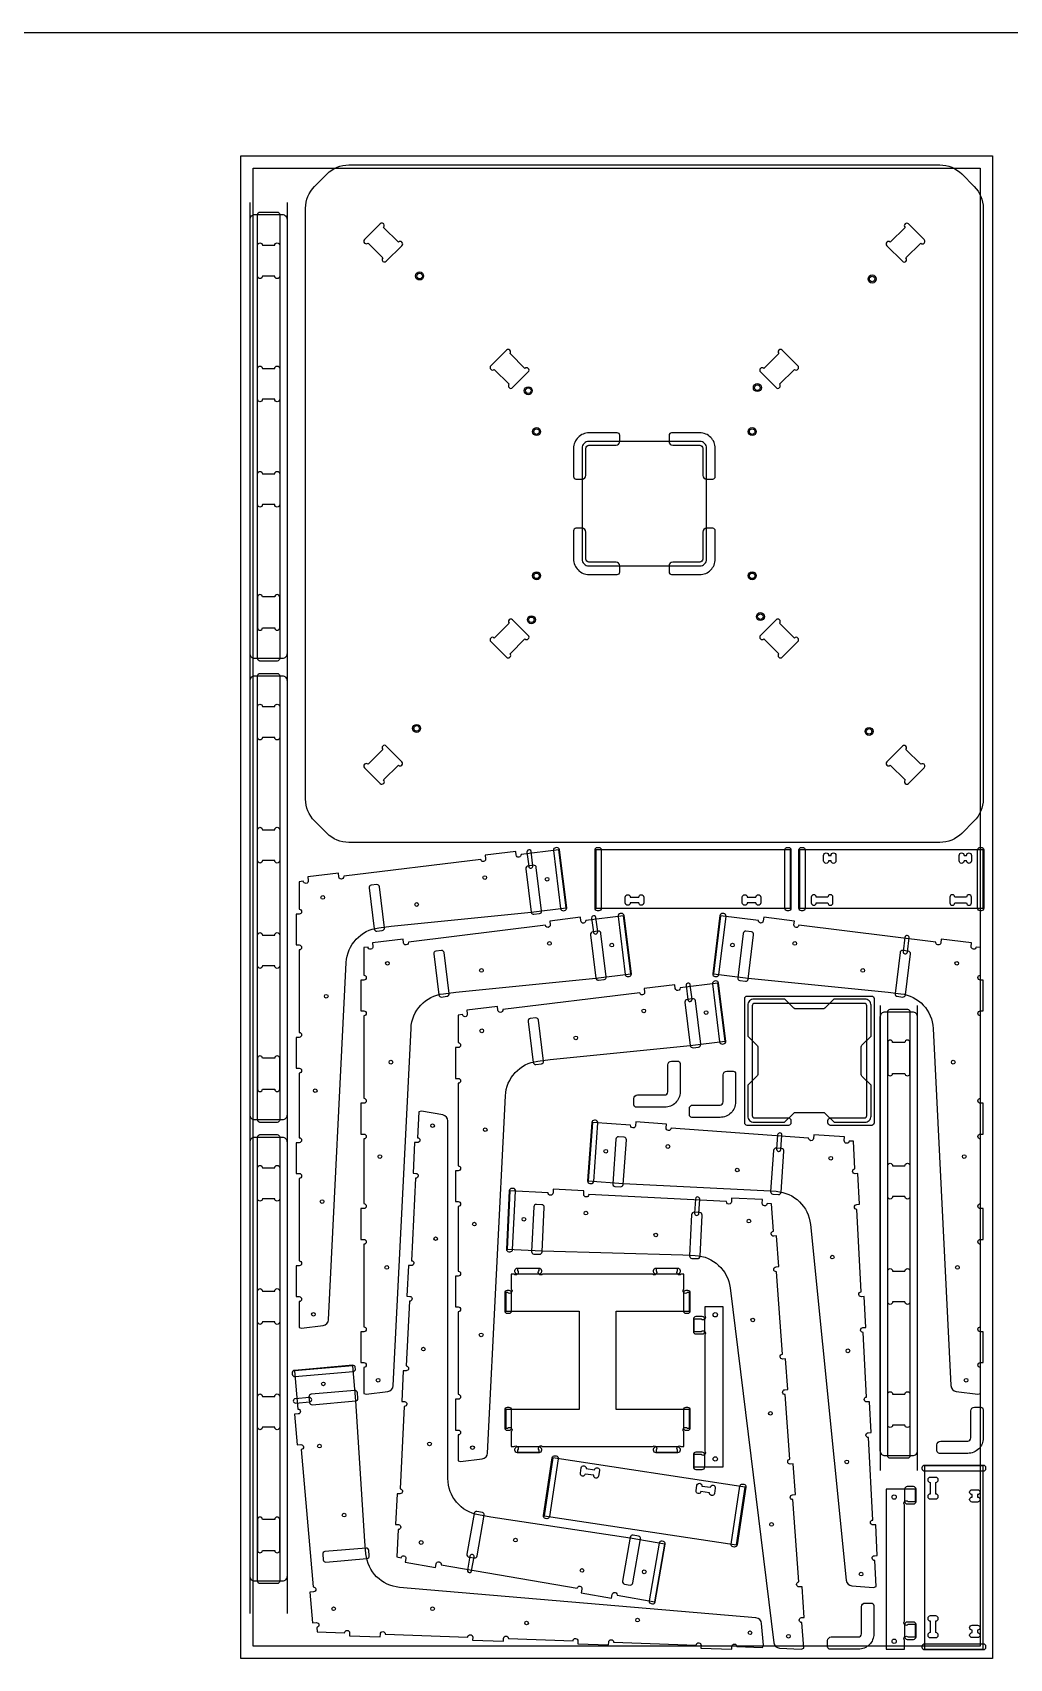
# Model space of a CAD drawing. Extents: x -300 to 5880, y -300 to 4158.
# Drawn here: x 3112 to 4698, y 1518 to 4158 of the extents above; entities that cross this region are included whole.
import ezdxf

# ---------------------------------------------------------------- set-up
doc = ezdxf.new("R2010")
doc.units = 0
doc.layers.get('0').update_dxf_attribs({"linetype": 'CONTINUOUS'})
for name, color, linetype in [('00-NOPRINT_TEXT', 7, 'CONTINUOUS'), ('00_NOPRINT_TOLERANCE', 7, 'CONTINUOUS'), ('BOARD_$TH-NOMINAL', 3, 'CONTINUOUS'), ('TOP-CHAMFER-ONLINE_12MM', 20, 'CONTINUOUS'), ('TOP-CHAMFER-ONLINE_6MM', 30, 'CONTINUOUS'), ('TOP-CUT-INSIDE_18_000MM', 1, 'CONTINUOUS'), ('TOP-CUT-OUTSIDE_18_000MM', 220, 'CONTINUOUS'), ('TOP-HOLE-6_000MM-DIAM_14_0', 220, 'CONTINUOUS'), ('TOP-HOLE-7_000MM-DIAM_18_0', 3, 'CONTINUOUS'), ('TOP-HOLE-9_000MM-DIAM_14_0', 220, 'CONTINUOUS'), ('TOP-POCKET-INSIDE_12_000MM', 140, 'CONTINUOUS'), ('TOP-POCKET-INSIDE_1_000MM', 3, 'CONTINUOUS'), ('TOP-POCKET-INSIDE_4_000MM', 160, 'CONTINUOUS'), ('TOP-POCKET-INSIDE_6_000MM', 6, 'CONTINUOUS'), ('TOP-POCKET-INSIDE_7_000MM', 1, 'CONTINUOUS'), ('TOP-POCKET-INSIDE_9_000MM', 60, 'CONTINUOUS')]:
    doc.layers.add(name, color=color, linetype=linetype)

# ---------------------------------------------------------------- blocks, each defined once
blk = doc.blocks.new('BORDERS_OPENDESK_7')
at = {"layer": '00-NOPRINT_TEXT'}
blk.add_line((0, 4158), (5880, 4158), dxfattribs=at)
at = {"layer": '00_NOPRINT_TOLERANCE'}
for p, q in [((3450, 3958), (4670, 3958)), ((3450, 1518), (3450, 3958)), ((3470, 3938), (4650, 3938)), ((3470, 1538), (3470, 3938)), ((4650, 3938), (4650, 1538)), ((4670, 3958), (4670, 1518)), ((4650, 1538), (3470, 1538)), ((4670, 1518), (3450, 1518))]:
    blk.add_line(p, q, dxfattribs=at)
at = {"layer": 'BOARD_$TH-NOMINAL'}
for p, q in [((3450, 3958), (4670, 3958)), ((3450, 1518), (3450, 3958)), ((4670, 3958), (4670, 1518)), ((4670, 1518), (3450, 1518))]:
    blk.add_line(p, q, dxfattribs=at)

msp = doc.modelspace()

# ---------------------------------------------------------------- linework, layer by layer
at = {"layer": 'TOP-CHAMFER-ONLINE_12MM'}
msp.add_lwpolyline([(4640.4, 2877.9), (4620.1, 2857.6, -0.198912), (4584.8, 2843), (3625.2, 2843, -0.198912), (3589.9, 2857.6), (3569.6, 2877.9, -0.198912), (3555, 2913.2), (3555, 3872.8, -0.198912), (3569.6, 3908.1), (3589.9, 3928.4, -0.198912), (3625.2, 3943), (4584.8, 3943, -0.198912), (4620.1, 3928.4), (4640.4, 3908.1, -0.198912), (4655, 3872.8), (4655, 2913.2, -0.198912)], format="xyb", close=True, dxfattribs=at)
at = {"layer": 'TOP-CHAMFER-ONLINE_6MM'}
for p, q in [((3465, 1591.1), (3465, 3882.2)), ((3525, 3882.2), (3525, 1591.1)), ((4488, 2578), (4488, 1823.3)), ((4548, 2578), (4548, 1823.3))]:
    msp.add_line(p, q, dxfattribs=at)
at = {"layer": 'TOP-CUT-INSIDE_18_000MM'}
for points in [[(4004, 3483), (4004, 3303, 0.414214), (4015, 3292), (4195, 3292, 0.414214), (4206, 3303), (4206, 3483, 0.414214), (4195, 3494), (4015, 3494, 0.414214)], [(4396, 2822, -1), (4404, 2822), (4408, 2822, -1), (4416, 2822), (4416, 2813, -1), (4408, 2813), (4404, 2813, -1), (4396, 2813)], [(4628, 2822, -1), (4636, 2822), (4636, 2813, -1), (4628, 2813), (4624, 2813, -1), (4616, 2813), (4616, 2822, -1), (4624, 2822)], [(4637, 1772, -1), (4637, 1780), (4637, 1784, -1), (4637, 1792), (4646, 1792, -1), (4646, 1784), (4646, 1780, -1), (4646, 1772)], [(4646, 1560, -1), (4646, 1552), (4637, 1552, -1), (4637, 1560), (4637, 1564, -1), (4637, 1572), (4646, 1572, -1), (4646, 1564)]]:
    msp.add_lwpolyline(points, format="xyb", close=True, dxfattribs=at)
at = {"layer": 'TOP-CUT-OUTSIDE_18_000MM'}
for points in [[(4640.4, 2877.9), (4620.1, 2857.6, -0.198912), (4584.8, 2843), (3625.2, 2843, -0.198912), (3589.9, 2857.6), (3569.6, 2877.9, -0.198912), (3555, 2913.2), (3555, 3872.8, -0.198912), (3569.6, 3908.1), (3589.9, 3928.4, -0.198912), (3625.2, 3943), (4584.8, 3943, -0.198912), (4620.1, 3928.4), (4640.4, 3908.1, -0.198912), (4655, 3872.8), (4655, 2913.2, -0.198912)], [(3465, 3854.5, -0.414214), (3473, 3862.5), (3517, 3862.5, -0.414214), (3525, 3854.5), (3525, 3149.5, -0.414214), (3517, 3141.5), (3473, 3141.5, -0.414214), (3465, 3149.5)], [(3465, 3105.5, -0.414214), (3473, 3113.5), (3517, 3113.5, -0.414214), (3525, 3105.5), (3525, 2400.5, -0.414214), (3517, 2392.5), (3473, 2392.5, -0.414214), (3465, 2400.5)], [(4273, 2578.6), (4273, 2528.6), (4287.8, 2513.8, -0.198912), (4289, 2511), (4289, 2466.3, -0.198912), (4287.8, 2463.5), (4273, 2448.6), (4273, 2398.6, 0.414214), (4283, 2388.6), (4332.6, 2388.6), (4347.5, 2403.5, -0.198912), (4350.3, 2404.6), (4395.3, 2404.6, -0.198912), (4398.2, 2403.5), (4413, 2388.6), (4463, 2388.6, 0.414214), (4473, 2398.6), (4473, 2448.6), (4458.2, 2463.5, -0.198874), (4457, 2466.3), (4457, 2511, -0.19895), (4458.2, 2513.8), (4473, 2528.6), (4473, 2578.6, 0.414214), (4463, 2588.6), (4412.6, 2588.6), (4397.8, 2573.8, -0.198912), (4395, 2572.6), (4350.7, 2572.6, -0.198912), (4347.8, 2573.8), (4333, 2588.6), (4283, 2588.6, 0.414214)], [(4548, 2560), (4548, 1855, -0.414214), (4540, 1847), (4496, 1847, -0.414214), (4488, 1855), (4488, 2560, -0.414214), (4496, 2568), (4540, 2568, -0.414214)], [(4159, 2488, -0.414214), (4163, 2484), (4163, 2438, -0.414214), (4138, 2413), (4092, 2413, -0.414214), (4088, 2417), (4088, 2427, -0.414214), (4094, 2433), (4138, 2433, 0.414214), (4143, 2438), (4143, 2482, -0.414214), (4149, 2488)], [(4228, 2396.6), (4182, 2396.6, -0.414214), (4178, 2400.6), (4178, 2410.6, -0.414214), (4184, 2416.6), (4228, 2416.6, 0.414214), (4233, 2421.6), (4233, 2465.6, -0.414214), (4239, 2471.6), (4249, 2471.6, -0.414214), (4253, 2467.6), (4253, 2421.6, -0.414214)], [(3473, 1643.5, -0.414214), (3465, 1651.5), (3465, 2356.5, -0.414214), (3473, 2364.5), (3517, 2364.5, -0.414214), (3525, 2356.5), (3525, 1651.5, -0.414214), (3517, 1643.5)], [(3883.3, 1892, -1), (3889, 1886.3), (3889, 1862), (3893.3, 1862, -1), (3899, 1856.3), (3899, 1853), (3934, 1853), (3934, 1856.3, -1), (3939.7, 1862), (4118.3, 1862, -1), (4124, 1856.3), (4124, 1853), (4159, 1853), (4159, 1856.3, -1), (4164.7, 1862), (4169, 1862), (4169, 1886.3, -1), (4174.7, 1892), (4178, 1892), (4178, 1922), (4059, 1922), (4059, 2082), (4178, 2082), (4178, 2112), (4174.7, 2112, -1), (4169, 2117.7), (4169, 2142), (4164.7, 2142, -1), (4159, 2147.7), (4159, 2151), (4124, 2151), (4124, 2147.7, -1), (4118.3, 2142), (3939.7, 2142, -1), (3934, 2147.7), (3934, 2151), (3899, 2151), (3899, 2147.7, -1), (3893.3, 2142), (3889, 2142), (3889, 2117.7, -1), (3883.3, 2112), (3880, 2112), (3880, 2082), (3999, 2082), (3999, 1922), (3880, 1922), (3880, 1892)], [(4197.3, 1849), (4185.5, 1849), (4185.5, 1829), (4233, 1829), (4233, 2089), (4203, 2089), (4203, 2074.7, -1), (4197.3, 2069), (4185.5, 2069), (4185.5, 2049), (4197.3, 2049, -1), (4203, 2043.3), (4203, 1854.7, -1)], [(3547.3, 1865.2, -1), (3548, 1857.2), (3567.4, 1634.1, -1), (3568.1, 1626.1), (3562.1, 1625.6), (3566.5, 1575.8), (3572.4, 1576.3, -1), (3573.1, 1568.3), (3573.7, 1561.4), (3618.4, 1559.8, -0.999996), (3626.4, 1559.5), (3626.3, 1555), (3676.2, 1553.2), (3676.4, 1557.7, -0.999996), (3684.4, 1557.4), (3818.3, 1552.7, -0.999996), (3826.3, 1552.4), (3826.1, 1547.9), (3876.1, 1546.1), (3876.3, 1550.6, -0.999996), (3884.3, 1550.4), (3989.2, 1546.6, -0.999996), (3997.2, 1546.4), (3997, 1541.9), (4047, 1540.1), (4047.2, 1544.6, -0.999996), (4055.1, 1544.3), (4189.1, 1539.6, -0.999996), (4197.1, 1539.3), (4196.9, 1534.8), (4246.9, 1533), (4247, 1537.5, -0.999996), (4255, 1537.2), (4297, 1535.7), (4298.3, 1539.7), (4295.3, 1574.9, 0.364726), (4286.2, 1584), (3707.7, 1633.4, -0.364726), (3653.1, 1688), (3651.3, 1708.3), (3636.5, 1936.2), (3631.6, 1993), (3536.9, 1984.8), (3542.3, 1923, -1), (3543, 1915), (3537, 1914.5), (3541.3, 1864.7)], [(4635, 1920, -0.414214), (4641, 1926), (4651, 1926, -0.414214), (4655, 1922), (4655, 1876, -0.414214), (4630, 1851), (4584, 1851, -0.414214), (4580, 1855), (4580, 1865, -0.414214), (4586, 1871), (4630, 1871, 0.414214), (4635, 1876)], [(4527.5, 1547.3, -1), (4533.2, 1553), (4545, 1553), (4545, 1573), (4533.2, 1573, -1), (4527.5, 1578.7), (4527.5, 1767.3, -1), (4533.2, 1773), (4545, 1773), (4545, 1793), (4497.5, 1793), (4497.5, 1533), (4527.5, 1533)], [(4457.5, 1558), (4457.5, 1602, -0.414214), (4463.5, 1608), (4473.5, 1608, -0.414214), (4477.5, 1604), (4477.5, 1558, -0.414214), (4452.5, 1533), (4406.5, 1533, -0.414214), (4402.5, 1537), (4402.5, 1547, -0.414214), (4408.5, 1553), (4452.5, 1553, 0.414214)]]:
    msp.add_lwpolyline(points, format="xyb", close=True, dxfattribs=at)
for points in [[(3839.3, 2815.4), (3617, 2788.1, -1), (3609, 2787.1), (3608.3, 2793.1), (3558.7, 2787), (3559.4, 2781, -1), (3551.4, 2780.1), (3544.5, 2779.2), (3544.5, 2734.5, -0.999996), (3544.5, 2726.5), (3540, 2726.5), (3540, 2676.5), (3544.5, 2676.5, -0.999996), (3544.5, 2668.5), (3544.5, 2534.5, -0.999996), (3544.5, 2526.5), (3540, 2526.5), (3540, 2476.5), (3544.5, 2476.5, -0.999996), (3544.5, 2468.5), (3544.5, 2363.5, -0.999996), (3544.5, 2355.5), (3540, 2355.5), (3540, 2305.5), (3544.5, 2305.5, -0.999996), (3544.5, 2297.5), (3544.5, 2163.5, -0.999996), (3544.5, 2155.5), (3540, 2155.5), (3540, 2105.5), (3544.5, 2105.5, -0.999996), (3544.5, 2097.5), (3544.5, 2055.5), (3548.5, 2054.3), (3583.6, 2058.6, 0.364726), (3592.4, 2068), (3621.2, 2647.8, -0.364726), (3673.8, 2704.4), (3694.1, 2706.9), (3921.3, 2729.8), (3977.9, 2736.7), (3966.3, 2831), (3904.8, 2823.4, -1), (3896.9, 2822.5), (3896.1, 2828.4), (3846.5, 2822.3), (3847.2, 2816.4, -1), (3839.3, 2815.4)], [(3944.3, 2708.4), (3722, 2681.1, -1), (3714, 2680.1), (3713.3, 2686.1), (3663.7, 2680), (3664.4, 2674, -1), (3656.4, 2673.1), (3649.5, 2672.2), (3649.5, 2627.5, -0.999996), (3649.5, 2619.5), (3645, 2619.5), (3645, 2569.5), (3649.5, 2569.5, -0.999996), (3649.5, 2561.5), (3649.5, 2427.5, -0.999996), (3649.5, 2419.5), (3645, 2419.5), (3645, 2369.5), (3649.5, 2369.5, -0.999996), (3649.5, 2361.5), (3649.5, 2256.5, -0.999996), (3649.5, 2248.5), (3645, 2248.5), (3645, 2198.5), (3649.5, 2198.5, -0.999996), (3649.5, 2190.5), (3649.5, 2056.5, -0.999996), (3649.5, 2048.5), (3645, 2048.5), (3645, 1998.5), (3649.5, 1998.5, -0.999996), (3649.5, 1990.5), (3649.5, 1948.5), (3653.5, 1947.3), (3688.6, 1951.6, 0.364726), (3697.4, 1961), (3726.2, 2540.8, -0.364726), (3778.8, 2597.4), (3799.1, 2599.9), (4026.3, 2622.8), (4082.9, 2629.7), (4071.3, 2724), (4009.8, 2716.4, -1), (4001.9, 2715.5), (4001.1, 2721.4), (3951.5, 2715.3), (3952.2, 2709.4, -1), (3944.3, 2708.4)], [(4347.8, 2709.4), (4348.5, 2715.3), (4298.9, 2721.4), (4298.1, 2715.5, -1), (4290.2, 2716.4), (4228.7, 2724), (4217.1, 2629.7), (4273.7, 2622.8), (4500.9, 2599.9), (4521.2, 2597.4, -0.364726), (4573.8, 2540.8), (4602.6, 1961, 0.364726), (4611.4, 1951.6), (4646.5, 1947.3), (4650.5, 1948.5), (4650.5, 1990.5, -0.999996), (4650.5, 1998.5), (4655, 1998.5), (4655, 2048.5), (4650.5, 2048.5, -0.999996), (4650.5, 2056.5), (4650.5, 2190.5, -0.999996), (4650.5, 2198.5), (4655, 2198.5), (4655, 2248.5), (4650.5, 2248.5, -0.999996), (4650.5, 2256.5), (4650.5, 2361.5, -0.999996), (4650.5, 2369.5), (4655, 2369.5), (4655, 2419.5), (4650.5, 2419.5, -0.999996), (4650.5, 2427.5), (4650.5, 2561.5, -0.999996), (4650.5, 2569.5), (4655, 2569.5), (4655, 2619.5), (4650.5, 2619.5, -0.999996), (4650.5, 2627.5), (4650.5, 2672.2), (4643.6, 2673.1, -1), (4635.6, 2674), (4636.3, 2680), (4586.7, 2686.1), (4586, 2680.1, -1), (4578, 2681.1), (4355.7, 2708.4, -1), (4347.8, 2709.4)], [(4097.5, 2598.8), (3875.2, 2571.5, -1), (3867.2, 2570.6), (3866.5, 2576.5), (3816.9, 2570.4), (3817.6, 2564.5, -1), (3809.7, 2563.5), (3802.7, 2562.6), (3802.7, 2517.9, -0.999996), (3802.7, 2509.9), (3798.2, 2509.9), (3798.2, 2459.9), (3802.7, 2459.9, -0.999996), (3802.7, 2451.9), (3802.7, 2317.9, -0.999996), (3802.7, 2309.9), (3798.2, 2309.9), (3798.2, 2259.9), (3802.7, 2259.9, -0.999996), (3802.7, 2251.9), (3802.7, 2146.9, -0.999996), (3802.7, 2138.9), (3798.2, 2138.9), (3798.2, 2088.9), (3802.7, 2088.9, -0.999996), (3802.7, 2080.9), (3802.7, 1946.9, -0.999996), (3802.7, 1938.9), (3798.2, 1938.9), (3798.2, 1888.9), (3802.7, 1888.9, -0.999996), (3802.7, 1880.9), (3802.7, 1838.9), (3806.7, 1837.7), (3841.8, 1842, 0.364726), (3850.6, 1851.5), (3879.4, 2431.3, -0.364726), (3932, 2487.9), (3952.3, 2490.3), (4179.5, 2513.2), (4236.1, 2520.2), (4224.5, 2614.4), (4163, 2606.9, -1), (4155.1, 2605.9), (4154.3, 2611.9), (4104.7, 2605.8), (4105.4, 2599.8, -1), (4097.5, 2598.8)], [(4060.7, 1620.7), (4121.8, 1610.1), (4138, 1703.7), (4081.9, 1713.4), (3856, 1747.6), (3835.9, 1751.1, -0.364726), (3786.2, 1810.2), (3786.2, 2390.7, 0.364726), (3777.9, 2400.5), (3743.1, 2406.6), (3739, 2405.6), (3736.9, 2363.6, -0.999996), (3736.5, 2355.7), (3732, 2355.9), (3729.5, 2305.9), (3734, 2305.7, -0.999996), (3733.6, 2297.7), (3727, 2163.9, -0.999996), (3726.6, 2155.9), (3722.1, 2156.1), (3719.6, 2106.2), (3724.1, 2106, -0.999996), (3723.7, 2098), (3718.5, 1993.1, -0.999996), (3718.1, 1985.1), (3713.6, 1985.3), (3711.1, 1935.4), (3715.6, 1935.2, -0.999996), (3715.2, 1927.2), (3708.6, 1793.3, -0.999996), (3708.2, 1785.4), (3703.7, 1785.6), (3701.2, 1735.6), (3705.7, 1735.4, -0.999996), (3705.3, 1727.4), (3703.1, 1682.8), (3710, 1681.6, -1), (3717.8, 1680.2), (3716.8, 1674.3), (3766.1, 1665.7), (3767.1, 1671.7, -1), (3775, 1670.3), (3995.7, 1632, -1), (4003.6, 1630.6), (4002.5, 1624.7), (4051.8, 1616.1), (4052.8, 1622.1, -1), (4060.7, 1620.7)], [(4140.3, 2379.5), (4140.8, 2385.5), (4090.9, 2389.1), (4090.5, 2383.1, -1), (4082.5, 2383.7), (4020.6, 2388.1), (4013.8, 2293.4), (4070.7, 2289.3), (4298.8, 2277.9), (4319.2, 2276.5, -0.364726), (4374.6, 2222.6), (4432.7, 1645, 0.364726), (4441.9, 1636.1), (4477.2, 1633.5), (4481.1, 1634.9), (4479, 1676.9, -0.999996), (4478.6, 1684.9), (4483.1, 1685.1), (4480.6, 1735), (4476.1, 1734.8, -0.999996), (4475.7, 1742.8), (4468.9, 1876.6, -0.999996), (4468.5, 1884.6), (4473, 1884.8), (4470.5, 1934.8), (4466, 1934.6, -0.999996), (4465.6, 1942.5), (4460.3, 2047.4, -0.999996), (4459.9, 2055.4), (4464.4, 2055.6), (4461.8, 2105.6), (4457.3, 2105.3, -0.999996), (4456.9, 2113.3), (4450.1, 2247.2, -0.999996), (4449.7, 2255.1), (4454.2, 2255.4), (4451.7, 2305.3), (4447.2, 2305.1, -0.999996), (4446.8, 2313.1), (4444.5, 2357.7), (4437.6, 2358.2, -1), (4429.6, 2358.8), (4430, 2364.8), (4380.1, 2368.4), (4379.7, 2362.4, -1), (4371.7, 2363), (4148.3, 2379, -1), (4140.3, 2379.5)], [(4006.6, 2271.5), (4006.9, 2277.4), (3957, 2279.9), (3956.7, 2273.9, -1), (3948.7, 2274.3), (3886.8, 2277.4), (3882.1, 2182.5), (3939, 2179.7), (4167.3, 2173.3), (4187.7, 2172.3, -0.364726), (4244.3, 2119.7), (4315, 1543.5, 0.364726), (4324.4, 1534.8), (4359.8, 1533), (4363.7, 1534.5), (4360.6, 1576.4, -0.999996), (4360.1, 1584.4), (4364.5, 1584.7), (4360.9, 1634.5), (4356.4, 1634.2, -0.999996), (4355.9, 1642.2), (4346.1, 1775.9, -0.999996), (4345.6, 1783.8), (4350.1, 1784.2), (4346.4, 1834), (4341.9, 1833.7, -0.999996), (4341.4, 1841.7), (4333.8, 1946.4, -0.999996), (4333.2, 1954.4), (4337.7, 1954.7), (4334.1, 2004.6), (4329.6, 2004.2, -0.999996), (4329, 2012.2), (4319.3, 2145.9, -0.999996), (4318.7, 2153.9), (4323.2, 2154.2), (4319.6, 2204.1), (4315.1, 2203.7, -0.999996), (4314.5, 2211.7), (4311.3, 2256.3), (4304.3, 2256.7, -1), (4296.3, 2257), (4296.6, 2263), (4246.6, 2265.5), (4246.3, 2259.5, -1), (4238.4, 2259.9), (4014.6, 2271.1, -1), (4006.6, 2271.5)]]:
    msp.add_lwpolyline(points, format="xyb", dxfattribs=at)
for points in [[(4342, 2736), (4342, 2831), (4026, 2831), (4026, 2736)], [(4655, 2736), (4655, 2831), (4357, 2831), (4357, 2736)], [(3956.4, 1843.6), (3942.2, 1749.7), (4254.7, 1702.5), (4268.8, 1796.4)], [(4560, 1533), (4655, 1533), (4655, 1831), (4560, 1831)]]:
    msp.add_lwpolyline(points, close=True, dxfattribs=at)
at = {"layer": 'TOP-HOLE-6_000MM-DIAM_14_0'}
for centre in [(3845.9, 2786), (3845.9, 2786), (3947, 2783.3), (3947, 2783.3), (3582.9, 2753.7), (3582.9, 2753.7), (3735.4, 2742.2), (3735.4, 2742.2), (3950.9, 2679), (3950.9, 2679), (4052, 2676.3), (4052, 2676.3), (4248, 2676.3), (4248, 2676.3), (4349.1, 2679), (4349.1, 2679), (3687.9, 2646.7), (3687.9, 2646.7), (4612.1, 2646.7), (4612.1, 2646.7), (3840.4, 2635.2), (3840.4, 2635.2), (4459.6, 2635.2), (4459.6, 2635.2), (3588.5, 2593.2), (3588.5, 2593.2), (4104.1, 2569.4), (4104.1, 2569.4), (4205.2, 2566.7), (4205.2, 2566.7), (3841.1, 2537.1), (3841.1, 2537.1), (3993.6, 2525.6), (3993.6, 2525.6), (3693.5, 2486.2), (3693.5, 2486.2), (4606.5, 2486.2), (4606.5, 2486.2), (3570.8, 2439.9), (3570.8, 2439.9), (3761.2, 2383.1), (3761.2, 2383.1), (3846.7, 2376.6), (3846.7, 2376.6), (4143.2, 2349.3), (4143.2, 2349.3), (3675.8, 2332.9), (3675.8, 2332.9), (4042.4, 2341.5), (4042.4, 2341.5), (4407.5, 2330.3), (4407.5, 2330.3), (4624.2, 2332.9), (4624.2, 2332.9), (4255.7, 2311.1), (4255.7, 2311.1), (3581.9, 2259.9), (3581.9, 2259.9), (4010.1, 2241.2), (4010.1, 2241.2), (3829, 2223.3), (3829, 2223.3), (3909.5, 2231.2), (3909.5, 2231.2), (4274.8, 2228.1), (4274.8, 2228.1), (3766.2, 2199.6), (3766.2, 2199.6), (4123.5, 2205.6), (4123.5, 2205.6), (4410.1, 2169.7), (4410.1, 2169.7), (3686.9, 2152.9), (3686.9, 2152.9), (4613.1, 2152.9), (4613.1, 2152.9), (3567.8, 2076.8), (3567.8, 2076.8), (4280.9, 2067.6), (4280.9, 2067.6), (3840.1, 2043.3), (3840.1, 2043.3), (3746.2, 2020.4), (3746.2, 2020.4), (4435.4, 2017.5), (4435.4, 2017.5), (3583.9, 1963.8), (3583.9, 1963.8), (3672.8, 1969.8), (3672.8, 1969.8), (4627.2, 1969.8), (4627.2, 1969.8), (4309.6, 1916), (4309.6, 1916), (3577.6, 1862.8), (3577.6, 1862.8), (3756.2, 1866.4), (3756.2, 1866.4), (3826, 1860.3), (3826, 1860.3), (4433.5, 1837.2), (4433.5, 1837.2), (3617.5, 1750.9), (3617.5, 1750.9), (4311.6, 1735.6), (4311.6, 1735.6), (3742.7, 1706.3), (3742.7, 1706.3), (3895.6, 1710.2), (3895.6, 1710.2), (4003.8, 1661), (4003.8, 1661), (4104.9, 1658.7), (4104.9, 1658.7), (4456.8, 1655.1), (4456.8, 1655.1), (3600.6, 1598.8), (3600.6, 1598.8), (3761.2, 1598.7), (3761.2, 1598.7), (3913.8, 1575.6), (3913.8, 1575.6), (4094, 1580.3), (4094, 1580.3), (4276.5, 1559.7), (4276.5, 1559.7), (4338.9, 1554.1), (4338.9, 1554.1)]:
    msp.add_circle(centre, 3, dxfattribs=at)
at = {"layer": 'TOP-HOLE-7_000MM-DIAM_18_0'}
for centre in [(4220, 2076), (4220, 1842), (4510.5, 1780), (4510.5, 1546)]:
    msp.add_circle(centre, 3.5, dxfattribs=at)
at = {"layer": 'TOP-HOLE-9_000MM-DIAM_14_0'}
for centre in [(3740.2, 3762.7), (4474.7, 3757.8), (3916.6, 3576.4), (4288.4, 3581.4), (3930, 3510), (4280, 3510), (3930, 3275.9), (4280, 3275.9), (3921.6, 3204.5), (4293.4, 3209.5), (3735.3, 3028.1), (4469.8, 3023.2)]:
    msp.add_circle(centre, 4.5, dxfattribs=at)
at = {"layer": 'TOP-POCKET-INSIDE_12_000MM'}
for points in [[(4010, 3439), (4010, 3483, -0.414214), (4015, 3488), (4059, 3488, 0.414214), (4065, 3494), (4065, 3504, 0.414214), (4061, 3508), (4015, 3508, 0.414214), (3990, 3483), (3990, 3437, 0.414214), (3994, 3433), (4004, 3433, 0.414214)], [(4206, 3433), (4216, 3433, 0.414214), (4220, 3437), (4220, 3483, 0.414214), (4195, 3508), (4149, 3508, 0.414214), (4145, 3504), (4145, 3494, 0.414214), (4151, 3488), (4195, 3488, -0.414214), (4200, 3483), (4200, 3439, 0.414214)], [(4004, 3353), (3994, 3353, 0.414214), (3990, 3349), (3990, 3303, 0.414214), (4015, 3278), (4061, 3278, 0.414214), (4065, 3282), (4065, 3292, 0.414214), (4059, 3298), (4015, 3298, -0.414214), (4010, 3303), (4010, 3347, 0.414214)], [(4220, 3349, 0.414214), (4216, 3353), (4206, 3353, 0.414214), (4200, 3347), (4200, 3303, -0.414214), (4195, 3298), (4151, 3298, 0.414214), (4145, 3292), (4145, 3282, 0.414214), (4149, 3278), (4195, 3278, 0.414214), (4220, 3303)], [(3921.3, 2729.8, 0.414214), (3925.8, 2726.3), (3934.7, 2727.4, 0.414214), (3938.2, 2731.8), (3929.6, 2802.3, 0.414214), (3925.1, 2805.8), (3916.2, 2804.7, 0.414214), (3912.7, 2800.2)], [(4034.6, 2695.3, 0.414214), (4030.1, 2698.8), (4021.2, 2697.7, 0.414214), (4017.7, 2693.2), (4026.3, 2622.8, 0.414214), (4030.8, 2619.3), (4039.7, 2620.4, 0.414214), (4043.2, 2624.8)], [(4524.3, 2592, 0.414214), (4528.7, 2595.5), (4536.9, 2662, 0.414214), (4533.4, 2666.4), (4524.5, 2667.5, 0.414214), (4520, 2664), (4511.9, 2597.5, 0.414214), (4515.4, 2593.1)], [(4183.3, 2589.2), (4174.4, 2588.1, 0.414214), (4170.9, 2583.7), (4179.5, 2513.2, 0.414214), (4184, 2509.7), (4192.9, 2510.8, 0.414214), (4196.4, 2515.3), (4187.8, 2585.7, 0.414214)], [(4462, 2581.6), (4284, 2581.6, 0.414214), (4280, 2577.6), (4280, 2399.6, 0.414214), (4284, 2395.6), (4339, 2395.6, -0.414214), (4343, 2391.6), (4343, 2387.6, -0.414214), (4339, 2383.6), (4272, 2383.6, -0.414214), (4268, 2387.6), (4268, 2589.6, -0.414214), (4272, 2593.6), (4474, 2593.6, -0.414214), (4478, 2589.6), (4478, 2387.6, -0.414214), (4474, 2383.6), (4407, 2383.6, -0.414214), (4403, 2387.6), (4403, 2391.6, -0.414214), (4407, 2395.6), (4462, 2395.6, 0.414214), (4466, 2399.6), (4466, 2577.6, 0.414214)], [(4318.9, 2346.7, 0.414214), (4314.7, 2343), (4309.9, 2276.2, 0.414214), (4313.6, 2271.9), (4322.6, 2271.2, 0.414214), (4326.8, 2274.9), (4331.6, 2341.8, 0.414214), (4327.9, 2346)], [(4191.2, 2167.2, 0.414214), (4195.4, 2171), (4198.7, 2237.9, 0.414214), (4194.9, 2242.1), (4185.9, 2242.5, 0.414214), (4181.7, 2238.7), (4178.4, 2171.8, 0.414214), (4182.2, 2167.6)], [(3565.8, 1930.1), (3636.5, 1936.2, 0.414214), (3640.1, 1940.5), (3639.4, 1949.5, 0.414214), (3635, 1953.1), (3564.3, 1947, 0.414214), (3560.6, 1942.7), (3561.4, 1933.7, 0.414214)], [(3833.1, 1756.6, 0.414214), (3828.5, 1753.4), (3817, 1687.3, 0.414214), (3820.3, 1682.7), (3829.1, 1681.2, 0.414214), (3833.8, 1684.4), (3845.2, 1750.5, 0.414214), (3842, 1755.1)]]:
    msp.add_lwpolyline(points, format="xyb", close=True, dxfattribs=at)
at = {"layer": 'TOP-POCKET-INSIDE_1_000MM'}
for centre in [(3740.2, 3762.7), (4474.7, 3757.8), (3916.6, 3576.4), (4288.4, 3581.4), (3930, 3510), (4280, 3510), (3930, 3276), (4280, 3276), (3921.6, 3204.6), (4293.4, 3209.6), (3735.3, 3028.2), (4469.8, 3023.3)]:
    msp.add_circle(centre, 6.5, dxfattribs=at)
at = {"layer": 'TOP-POCKET-INSIDE_4_000MM'}
for points in [[(3513, 3141.5, -0.414214), (3509, 3137.5), (3481, 3137.5, -0.414214), (3477, 3141.5), (3477, 3862.5, -0.414214), (3481, 3866.5), (3509, 3866.5, -0.414214), (3513, 3862.5)], [(3513, 3113.5), (3513, 2392.5, -0.414214), (3509, 2388.5), (3481, 2388.5, -0.414214), (3477, 2392.5), (3477, 3113.5, -0.414214), (3481, 3117.5), (3509, 3117.5, -0.414214)], [(4536, 1847, -0.414214), (4532, 1843), (4504, 1843, -0.414214), (4500, 1847), (4500, 2568, -0.414214), (4504, 2572), (4532, 2572, -0.414214), (4536, 2568)], [(3509, 2368.5, -0.414214), (3513, 2364.5), (3513, 1643.5, -0.414214), (3509, 1639.5), (3481, 1639.5, -0.414214), (3477, 1643.5), (3477, 2364.5, -0.414214), (3481, 2368.5)]]:
    msp.add_lwpolyline(points, format="xyb", close=True, dxfattribs=at)
at = {"layer": 'TOP-POCKET-INSIDE_6_000MM'}
for points in [[(3686.1, 3786.5), (3711.5, 3811.9, 1), (3705.9, 3817.6), (3681.8, 3841.6, 1), (3676.2, 3847.3), (3650.7, 3821.8, 1), (3656.4, 3816.2), (3680.4, 3792.1, 1)], [(4498.5, 3811.9), (4523.9, 3786.5, 1), (4529.6, 3792.1), (4553.6, 3816.2, 1), (4559.3, 3821.8), (4533.8, 3847.3, 1), (4528.2, 3841.6), (4504.1, 3817.6, 1)], [(4324.5, 3587.1), (4348.6, 3611.1, 1), (4354.2, 3616.8), (4328.8, 3642.2, 1), (4323.1, 3636.6), (4299.1, 3612.5, 1), (4293.4, 3606.9), (4318.9, 3581.4, 1)], [(4299.1, 3173.5), (4323.1, 3149.4, 1), (4328.8, 3143.8), (4354.2, 3169.2, 1), (4348.6, 3174.9), (4324.5, 3198.9, 1), (4318.9, 3204.6), (4293.4, 3179.1, 1)], [(3681.8, 2944.4), (3705.9, 2968.4, 1), (3711.5, 2974.1), (3686.1, 2999.5, 1), (3680.4, 2993.9), (3656.4, 2969.8, 1), (3650.7, 2964.2), (3676.2, 2938.7, 1)], [(3670.5, 2774.5), (3661.6, 2773.4, 0.414214), (3658.1, 2769), (3666.3, 2702.5, 0.414214), (3670.7, 2699), (3679.6, 2700.1, 0.414214), (3683.1, 2704.5), (3675, 2771, 0.414214)], [(4282.3, 2693.2, 0.414214), (4278.8, 2697.7), (4269.9, 2698.8, 0.414214), (4265.4, 2695.3), (4256.6, 2623.2, 0.414214), (4260.1, 2618.7), (4269, 2617.6, 0.414214), (4273.5, 2621.1)], [(3763.1, 2662), (3771.3, 2595.5, 0.414214), (3775.7, 2592), (3784.6, 2593.1, 0.414214), (3788.1, 2597.5), (3780, 2664, 0.414214), (3775.5, 2667.5), (3766.6, 2666.4, 0.414214)], [(3928.9, 2482.4), (3937.9, 2483.5, 0.414214), (3941.3, 2488), (3933.2, 2554.5, 0.414214), (3928.7, 2558), (3919.8, 2556.9, 0.414214), (3916.3, 2552.4), (3924.5, 2485.9, 0.414214)], [(4053.6, 2288.9, 0.414214), (4057.3, 2284.6), (4066.3, 2283.9, 0.414214), (4070.6, 2287.6), (4075.8, 2360.1, 0.414214), (4072.1, 2364.4), (4063.1, 2365, 0.414214), (4058.8, 2361.3)], [(3938.7, 2254.8), (3929.7, 2255.3, 0.414214), (3925.5, 2251.5), (3921.9, 2178.9, 0.414214), (3925.7, 2174.7), (3934.7, 2174.3, 0.414214), (3938.9, 2178), (3942.5, 2250.6, 0.414214)], [(4069.7, 1643.5, 0.414214), (4073, 1638.9), (4081.9, 1637.3, 0.414214), (4086.5, 1640.6), (4098.9, 1712.2, 0.414214), (4095.7, 1716.8), (4086.8, 1718.3, 0.414214), (4082.2, 1715.1)], [(3657.6, 1693.6, 0.414214), (3653.3, 1697.3), (3586.5, 1691.5, 0.414214), (3582.9, 1687.1), (3583.7, 1678.2, 0.414214), (3588, 1674.5), (3654.7, 1680.3, 0.414214), (3658.4, 1684.7)]]:
    msp.add_lwpolyline(points, format="xyb", close=True, dxfattribs=at)
for points in [[(3861.4, 3611.1), (3885.5, 3587.1, 1), (3891.1, 3581.4), (3916.6, 3606.9, 1), (3910.9, 3612.5), (3886.9, 3636.6, 1), (3881.2, 3642.2), (3855.8, 3616.8, 1), (3861.4, 3611.1)], [(3886.9, 3149.4), (3910.9, 3173.5, 1), (3916.6, 3179.1), (3891.1, 3204.6, 1), (3885.5, 3198.9), (3861.4, 3174.9, 1), (3855.8, 3169.2), (3881.2, 3143.8, 1), (3886.9, 3149.4)], [(4523.9, 2999.5), (4498.5, 2974.1, 1), (4504.1, 2968.4), (4528.2, 2944.4, 1), (4533.8, 2938.7), (4559.3, 2964.2, 1), (4553.6, 2969.8), (4529.6, 2993.9, 1), (4523.9, 2999.5)]]:
    msp.add_lwpolyline(points, format="xyb", dxfattribs=at)
at = {"layer": 'TOP-POCKET-INSIDE_7_000MM'}
for points in [[(3924.2, 2805.2), (3921.4, 2828, 1), (3914.4, 2827.1), (3917.2, 2804.3, 1)], [(4022.2, 2697.3, 1), (4029.2, 2698.2), (4026.4, 2721, 1), (4019.4, 2720.1)], [(4182.4, 2588.6), (4179.6, 2611.4, 1), (4172.6, 2610.6), (4175.4, 2587.8, 1)], [(3538.3, 1939.7, 1), (3538.9, 1932.7), (3561.8, 1934.7, 1), (3561.2, 1941.7)]]:
    msp.add_lwpolyline(points, format="xyb", close=True, dxfattribs=at)
for points in [[(4532, 2665.1), (4534.9, 2687.9, 1), (4527.9, 2688.8), (4525, 2666, 1), (4532, 2665.1)], [(4326.5, 2344.6), (4328.3, 2367.6, 1), (4321.3, 2368.1), (4319.5, 2345.2, 1), (4326.5, 2344.6)], [(4193.5, 2240.6), (4194.8, 2263.6, 1), (4187.8, 2264), (4186.6, 2241, 1), (4193.5, 2240.6)], [(3821.8, 1684), (3817.8, 1661.4, 1), (3824.6, 1660.1), (3828.7, 1682.8, 1), (3821.8, 1684)]]:
    msp.add_lwpolyline(points, format="xyb", dxfattribs=at)
at = {"layer": 'TOP-POCKET-INSIDE_9_000MM'}
for points in [[(3513, 3762.5, -1), (3505, 3762.5), (3485, 3762.5, -1), (3477, 3762.5), (3477, 3812.5, -1), (3485, 3812.5), (3505, 3812.5, -1), (3513, 3812.5), (3513, 3762.5)], [(3513, 3562.5, -1), (3505, 3562.5), (3485, 3562.5, -1), (3477, 3562.5), (3477, 3612.5, -1), (3485, 3612.5), (3505, 3612.5, -1), (3513, 3612.5), (3513, 3562.5)], [(3513, 3391.5, -1), (3505, 3391.5), (3485, 3391.5, -1), (3477, 3391.5), (3477, 3441.5, -1), (3485, 3441.5), (3505, 3441.5, -1), (3513, 3441.5), (3513, 3391.5)], [(3513, 3191.5), (3513, 3241.5, 1), (3505, 3241.5), (3485, 3241.5, 1), (3477, 3241.5), (3477, 3191.5, 1), (3485, 3191.5), (3505, 3191.5, 1), (3513, 3191.5)], [(3513, 3013.5, -1), (3505, 3013.5), (3485, 3013.5, -1), (3477, 3013.5), (3477, 3063.5, -1), (3485, 3063.5), (3505, 3063.5, -1), (3513, 3063.5), (3513, 3013.5)], [(3513, 2813.5, -1), (3505, 2813.5), (3485, 2813.5, -1), (3477, 2813.5), (3477, 2863.5, -1), (3485, 2863.5), (3505, 2863.5, -1), (3513, 2863.5), (3513, 2813.5)], [(3513, 2642.5, -1), (3505, 2642.5), (3485, 2642.5, -1), (3477, 2642.5), (3477, 2692.5, -1), (3485, 2692.5), (3505, 2692.5, -1), (3513, 2692.5), (3513, 2642.5)], [(4500, 2518), (4500, 2468, 1), (4508, 2468), (4528, 2468, 1), (4536, 2468), (4536, 2518, 1), (4528, 2518), (4508, 2518, 1), (4500, 2518)], [(3513, 2442.5), (3513, 2492.5, 1), (3505, 2492.5), (3485, 2492.5, 1), (3477, 2492.5), (3477, 2442.5, 1), (3485, 2442.5), (3505, 2442.5, 1), (3513, 2442.5)], [(3513, 2264.5, -1), (3505, 2264.5), (3485, 2264.5, -1), (3477, 2264.5), (3477, 2314.5, -1), (3485, 2314.5), (3505, 2314.5, -1), (3513, 2314.5), (3513, 2264.5)], [(4500, 2318, -1), (4508, 2318), (4528, 2318, -1), (4536, 2318), (4536, 2268, -1), (4528, 2268), (4508, 2268, -1), (4500, 2268), (4500, 2318)], [(4500, 2147, -1), (4508, 2147), (4528, 2147, -1), (4536, 2147), (4536, 2097, -1), (4528, 2097), (4508, 2097, -1), (4500, 2097), (4500, 2147)], [(3513, 2114.5), (3513, 2064.5, -1), (3505, 2064.5), (3485, 2064.5, -1), (3477, 2064.5), (3477, 2114.5, -1), (3485, 2114.5), (3505, 2114.5, -1), (3513, 2114.5)], [(3513, 1893.5, -1), (3505, 1893.5), (3485, 1893.5, -1), (3477, 1893.5), (3477, 1943.5, -1), (3485, 1943.5), (3505, 1943.5, -1), (3513, 1943.5), (3513, 1893.5)], [(4500, 1947, -1), (4508, 1947), (4528, 1947, -1), (4536, 1947), (4536, 1897, -1), (4528, 1897), (4508, 1897, -1), (4500, 1897), (4500, 1947)], [(3513, 1693.5), (3513, 1743.5, 1), (3505, 1743.5), (3485, 1743.5, 1), (3477, 1743.5), (3477, 1693.5, 1), (3485, 1693.5), (3505, 1693.5, 1), (3513, 1693.5)]]:
    msp.add_lwpolyline(points, format="xyb", dxfattribs=at)
for points in [[(3973.4, 2732.1), (3975.4, 2732.4, 0.414214), (3978.9, 2736.8), (3967.3, 2831.1, 0.414214), (3962.9, 2834.6), (3960.9, 2834.4, 0.414214), (3957.4, 2829.9), (3969, 2735.6, 0.414214)], [(4029, 2835), (4031, 2835, -0.414214), (4035, 2831), (4035, 2736, -0.414214), (4031, 2732), (4029, 2732, -0.414214), (4025, 2736), (4025, 2831, -0.414214)], [(4333, 2831, -0.414214), (4337, 2835), (4339, 2835, -0.414214), (4343, 2831), (4343, 2736, -0.414214), (4339, 2732), (4337, 2732, -0.414214), (4333, 2736)], [(4362, 2732), (4360, 2732, -0.414214), (4356, 2736), (4356, 2831, -0.414214), (4360, 2835), (4362, 2835, -0.414214), (4366, 2831), (4366, 2736, -0.414214)], [(4650, 2732, -0.414214), (4646, 2736), (4646, 2831, -0.414214), (4650, 2835), (4652, 2835, -0.414214), (4656, 2831), (4656, 2736, -0.414214), (4652, 2732)], [(4074, 2754, -1), (4082, 2754), (4096, 2754, -1), (4104, 2754), (4104, 2745, -1), (4096, 2745), (4082, 2745, -1), (4074, 2745)], [(4294, 2745, -1), (4286, 2745), (4272, 2745, -1), (4264, 2745), (4264, 2754, -1), (4272, 2754), (4286, 2754, -1), (4294, 2754)], [(4411, 2745), (4411, 2754, 1), (4403, 2754), (4384, 2754, 1), (4376, 2754), (4376, 2745, 1), (4384, 2745), (4403, 2745, 1)], [(4609, 2745), (4628, 2745, 1), (4636, 2745), (4636, 2754, 1), (4628, 2754), (4609, 2754, 1), (4601, 2754), (4601, 2745, 1)], [(4078.4, 2625.1), (4080.4, 2625.4, 0.414214), (4083.9, 2629.8), (4072.3, 2724.1, 0.414214), (4067.9, 2727.6), (4065.9, 2727.4, 0.414214), (4062.4, 2722.9), (4074, 2628.6, 0.414214)], [(4219.6, 2625.4), (4221.6, 2625.1, 0.414214), (4226, 2628.6), (4237.6, 2722.9, 0.414214), (4234.1, 2727.4), (4232.1, 2727.6, 0.414214), (4227.7, 2724.1), (4216.1, 2629.8, 0.414214)], [(4221.1, 2618), (4219.1, 2617.8, 0.414214), (4215.6, 2613.3), (4227.2, 2519.1, 0.414214), (4231.6, 2515.6), (4233.6, 2515.8, 0.414214), (4237.1, 2520.3), (4225.5, 2614.6, 0.414214)], [(4016.5, 2289.2), (4018.5, 2289, 0.414214), (4022.8, 2292.7), (4029.6, 2387.5, 0.414214), (4025.9, 2391.8), (4023.9, 2391.9, 0.414214), (4019.6, 2388.2), (4012.8, 2293.4, 0.414214)], [(3886.9, 2178.3, 0.414214), (3891.1, 2182.1), (3895.8, 2277, 0.414214), (3892, 2281.2), (3890, 2281.3, 0.414214), (3885.8, 2277.5), (3881.1, 2182.6, 0.414214), (3884.9, 2178.4)], [(3895, 2148, -0.414214), (3899, 2152), (3934, 2152, -0.414214), (3938, 2148), (3938, 2146, -0.414214), (3934, 2142), (3899, 2142, -0.414214), (3895, 2146)], [(4163, 2146, -0.414214), (4159, 2142), (4124, 2142, -0.414214), (4120, 2146), (4120, 2148, -0.414214), (4124, 2152), (4159, 2152, -0.414214), (4163, 2148)], [(3883, 2078, -0.414214), (3879, 2082), (3879, 2112, -0.414214), (3883, 2116), (3885, 2116, -0.414214), (3889, 2112), (3889, 2082, -0.414214), (3885, 2078)], [(4173, 2078, -0.414214), (4169, 2082), (4169, 2112, -0.414214), (4173, 2116), (4175, 2116, -0.414214), (4179, 2112), (4179, 2082, -0.414214), (4175, 2078)], [(4199, 2073), (4188.5, 2073, 0.414214), (4184.5, 2069), (4184.5, 2049, 0.414214), (4188.5, 2045), (4199, 2045, 0.414214), (4203, 2049), (4203, 2069, 0.414214)], [(3631.5, 1994), (3536.8, 1985.8, 0.414214), (3533.2, 1981.4), (3533.4, 1979.4, 0.414214), (3537.7, 1975.8), (3632.3, 1984, 0.414214), (3636, 1988.4), (3635.8, 1990.4, 0.414214)], [(3883, 1926), (3885, 1926, -0.414214), (3889, 1922), (3889, 1892, -0.414214), (3885, 1888), (3883, 1888, -0.414214), (3879, 1892), (3879, 1922, -0.414214)], [(4175, 1926, -0.414214), (4179, 1922), (4179, 1892, -0.414214), (4175, 1888), (4173, 1888, -0.414214), (4169, 1892), (4169, 1922, -0.414214), (4173, 1926)], [(3934, 1852), (3899, 1852, -0.414214), (3895, 1856), (3895, 1858, -0.414214), (3899, 1862), (3934, 1862, -0.414214), (3938, 1858), (3938, 1856, -0.414214)], [(4159, 1862, -0.414214), (4163, 1858), (4163, 1856, -0.414214), (4159, 1852), (4124, 1852, -0.414214), (4120, 1856), (4120, 1858, -0.414214), (4124, 1862)], [(4203, 1829), (4203, 1849, 0.414214), (4199, 1853), (4188.5, 1853, 0.414214), (4184.5, 1849), (4184.5, 1829, 0.414214), (4188.5, 1825), (4199, 1825, 0.414214)], [(3961.9, 1846.9, -0.414214), (3965.3, 1842.3), (3951.1, 1748.4, -0.414214), (3946.5, 1745), (3944.6, 1745.3, -0.414214), (3941.2, 1749.9), (3955.4, 1843.8, -0.414214), (3960, 1847.2)], [(4024.3, 1824.3, -1), (4032.2, 1823.1), (4030.8, 1814.2, -1), (4022.9, 1815.4), (4009.1, 1817.5, -1), (4001.2, 1818.7), (4002.5, 1827.6, -1), (4010.4, 1826.4)], [(4560, 1822, -0.414214), (4556, 1826), (4556, 1828, -0.414214), (4560, 1832), (4655, 1832, -0.414214), (4659, 1828), (4659, 1826, -0.414214), (4655, 1822)], [(4212.1, 1795.9, -1), (4220, 1794.7), (4218.7, 1785.8, -1), (4210.8, 1787), (4196.9, 1789.1, -1), (4189, 1790.3), (4190.4, 1799.2, -1), (4198.3, 1798)], [(4245.8, 1703.8), (4259.9, 1797.8, -0.414214), (4264.5, 1801.1), (4266.5, 1800.8, -0.414214), (4269.8, 1796.3), (4255.6, 1702.3, -0.414214), (4251.1, 1699), (4249.1, 1699.3, -0.414214)], [(4542, 1797), (4531.5, 1797, 0.414214), (4527.5, 1793), (4527.5, 1773, 0.414214), (4531.5, 1769), (4542, 1769, 0.414214), (4546, 1773), (4546, 1793, 0.414214)], [(4578, 1777, 1), (4578, 1785), (4578, 1804, 1), (4578, 1812), (4569, 1812, 1), (4569, 1804), (4569, 1785, 1), (4569, 1777)], [(4129.2, 1705.2), (4112.9, 1611.6, 0.414214), (4116.2, 1607), (4118.2, 1606.7, 0.414214), (4122.8, 1609.9), (4139, 1703.5, 0.414214), (4135.8, 1708.1), (4133.8, 1708.5, 0.414214)], [(4578, 1560), (4578, 1579, 1), (4578, 1587), (4569, 1587, 1), (4569, 1579), (4569, 1560, 1), (4569, 1552), (4578, 1552, 1)], [(4527.5, 1573), (4527.5, 1553, 0.414214), (4531.5, 1549), (4542, 1549, 0.414214), (4546, 1553), (4546, 1573, 0.414214), (4542, 1577), (4531.5, 1577, 0.414214)], [(4655, 1532), (4560, 1532, -0.414214), (4556, 1536), (4556, 1538, -0.414214), (4560, 1542), (4655, 1542, -0.414214), (4659, 1538), (4659, 1536, -0.414214)]]:
    msp.add_lwpolyline(points, format="xyb", close=True, dxfattribs=at)

# ---------------------------------------------------------------- block references
msp.add_blockref('BORDERS_OPENDESK_7', (0, 0))

doc.saveas('drawing.dxf')
